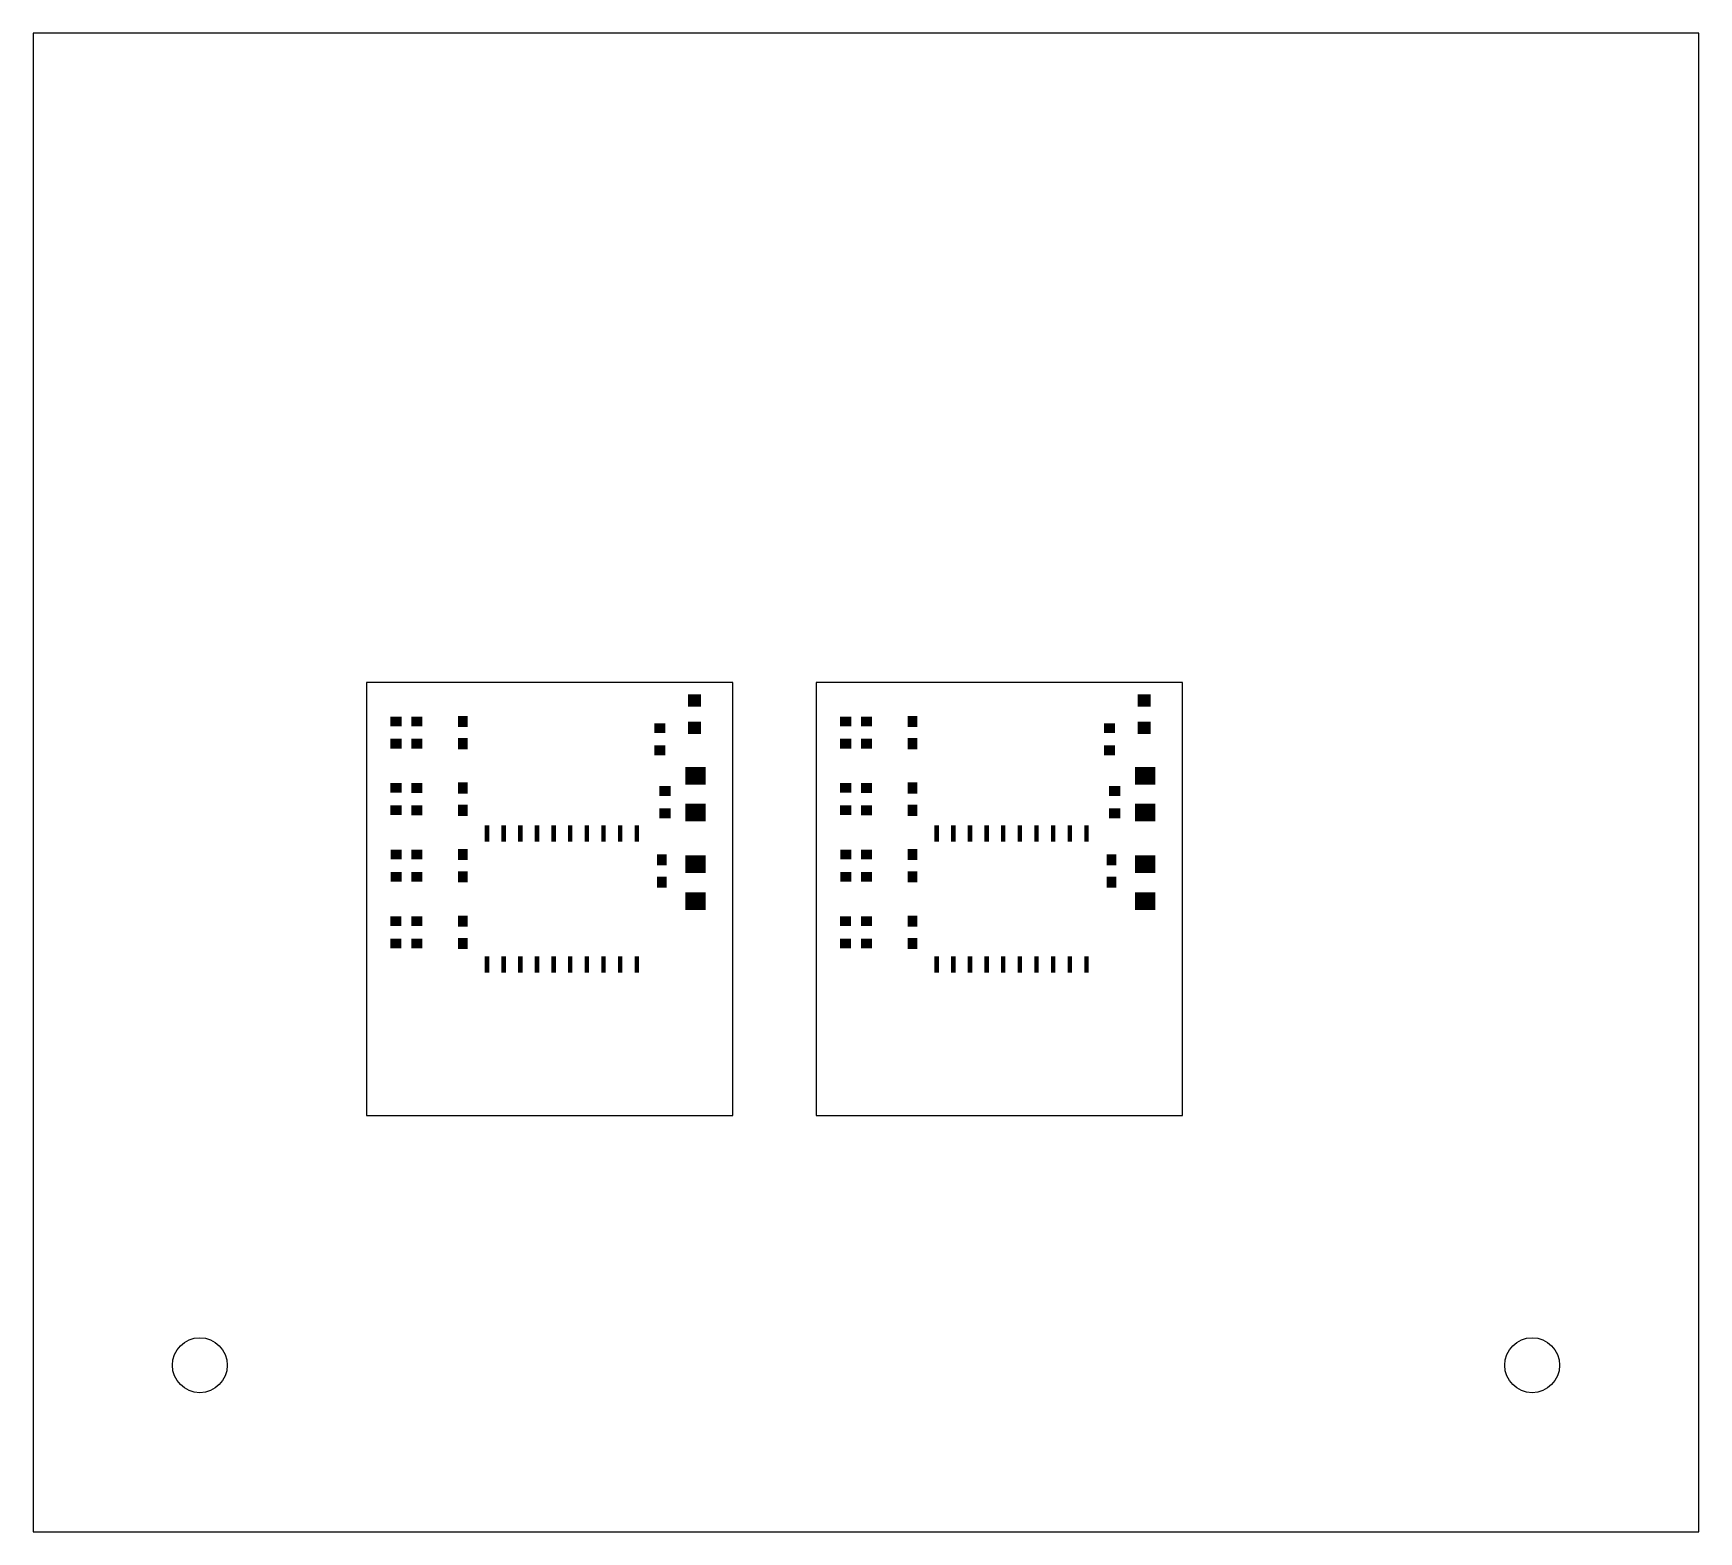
# Model space of a CAD drawing. Extents: x 0 to 5, y 0 to 4.5.
import ezdxf

# ---------------------------------------------------------------- set-up
doc = ezdxf.new("R2010")
doc.units = 0
doc.header["$MEASUREMENT"] = 0
doc.layers.get('0').update_dxf_attribs({"linetype": 'CONTINUOUS'})
for name, color, linetype in [('20', 7, 'CONTINUOUS'), ('31', 253, 'CONTINUOUS'), ('Edge', 1, 'CONTINUOUS')]:
    doc.layers.add(name, color=color, linetype=linetype)

# ---------------------------------------------------------------- blocks, each defined once
blk = doc.blocks.new('RECT')
blk.add_solid([(-0.5, -0.5), (0.5, -0.5), (-0.5, 0.5), (0.5, 0.5)])

msp = doc.modelspace()

# ---------------------------------------------------------------- linework, layer by layer
at = {"layer": '20'}
for p, q in [((1, 2.55), (1, 1.25)), ((2.1, 2.55), (1, 2.55)), ((2.1, 1.25), (2.1, 2.55)), ((2.35, 2.55), (2.35, 1.25)), ((3.45, 2.55), (2.35, 2.55)), ((3.45, 1.25), (3.45, 2.55)), ((1, 1.25), (2.1, 1.25)), ((2.35, 1.25), (3.45, 1.25))]:
    msp.add_line(p, q, dxfattribs=at)
at = {"layer": 'Edge', "linetype": 'Continuous'}
msp.add_lwpolyline([(0, 0), (5, 0), (5, 4.5), (0, 4.5)], close=True, dxfattribs=at)
for centre in [(0.5, 0.5), (4.5, 0.5)]:
    msp.add_circle(centre, 0.0825, dxfattribs=at)

# ---------------------------------------------------------------- block references
at = {"layer": '31'}
for p, xscale, yscale, rotation in [((1.9852, 2.4958), 0.03700000000000001, 0.039, 89.99999999999999), ((3.3352, 2.4958), 0.03700000000000001, 0.039, 89.99999999999999), ((1.2895, 2.433465), 0.033307, 0.02937, 270), ((2.6395, 2.433465), 0.033307, 0.02937, 270), ((1.089, 2.433465), 0.02937, 0.033307, 270), ((1.1515, 2.433465), 0.02937, 0.033307, 89.99999999999999), ((1.8812, 2.413465), 0.02937, 0.033307, 270), ((1.9852, 2.4138), 0.03700000000000001, 0.039, 89.99999999999999), ((2.439, 2.433465), 0.02937, 0.033307, 270), ((2.5015, 2.433465), 0.02937, 0.033307, 89.99999999999999), ((3.2312, 2.413465), 0.02937, 0.033307, 270), ((3.3352, 2.4138), 0.03700000000000001, 0.039, 89.99999999999999), ((1.089, 2.366535), 0.02937, 0.033307, 270), ((1.1515, 2.366535), 0.02937, 0.033307, 89.99999999999999), ((1.2895, 2.366535), 0.033307, 0.02937, 270), ((1.8812, 2.346535), 0.02937, 0.033307, 270), ((2.439, 2.366535), 0.02937, 0.033307, 270), ((2.5015, 2.366535), 0.02937, 0.033307, 89.99999999999999), ((2.6395, 2.366535), 0.033307, 0.02937, 270), ((3.2312, 2.346535), 0.02937, 0.033307, 270), ((1.2895, 2.233465), 0.033307, 0.02937, 270), ((1.9878, 2.269718), 0.052992, 0.060866, 89.99999999999999), ((2.6395, 2.233465), 0.033307, 0.02937, 270), ((3.3378, 2.269718), 0.052992, 0.060866, 89.99999999999999), ((1.089, 2.233865), 0.02937, 0.033307, 270), ((1.1515, 2.233465), 0.02937, 0.033307, 89.99999999999999), ((1.8966, 2.224465), 0.02937, 0.033307, 270), ((2.439, 2.233865), 0.02937, 0.033307, 270), ((2.5015, 2.233465), 0.02937, 0.033307, 89.99999999999999), ((3.2466, 2.224465), 0.02937, 0.033307, 270), ((1.089, 2.166935), 0.02937, 0.033307, 270), ((1.1515, 2.166535), 0.02937, 0.033307, 89.99999999999999), ((1.2895, 2.166535), 0.033307, 0.02937, 270), ((1.8966, 2.157535), 0.02937, 0.033307, 270), ((1.9878, 2.159482), 0.052992, 0.060866, 89.99999999999999), ((2.439, 2.166935), 0.02937, 0.033307, 270), ((2.5015, 2.166535), 0.02937, 0.033307, 89.99999999999999), ((2.6395, 2.166535), 0.033307, 0.02937, 270), ((3.2466, 2.157535), 0.02937, 0.033307, 270), ((3.3378, 2.159482), 0.052992, 0.060866, 89.99999999999999), ((1.2895, 2.033465), 0.033307, 0.02937, 89.99999999999999), ((2.6395, 2.033465), 0.033307, 0.02937, 89.99999999999999), ((1.0892, 2.033465), 0.02937, 0.033307, 270), ((1.1515, 2.033465), 0.02937, 0.033307, 89.99999999999999), ((1.887, 2.017465), 0.033307, 0.02937, 270), ((1.9878, 2.004318), 0.052992, 0.060866, 89.99999999999999), ((2.4392, 2.033465), 0.02937, 0.033307, 270), ((2.5015, 2.033465), 0.02937, 0.033307, 89.99999999999999), ((3.237, 2.017465), 0.033307, 0.02937, 270), ((3.3378, 2.004318), 0.052992, 0.060866, 89.99999999999999), ((1.0892, 1.966535), 0.02937, 0.033307, 270), ((1.1515, 1.966535), 0.02937, 0.033307, 89.99999999999999), ((1.2895, 1.966535), 0.033307, 0.02937, 89.99999999999999), ((1.887, 1.950535), 0.033307, 0.02937, 270), ((2.4392, 1.966535), 0.02937, 0.033307, 270), ((2.5015, 1.966535), 0.02937, 0.033307, 89.99999999999999), ((2.6395, 1.966535), 0.033307, 0.02937, 89.99999999999999), ((3.237, 1.950535), 0.033307, 0.02937, 270), ((1.9878, 1.894082), 0.052992, 0.060866, 89.99999999999999), ((3.3378, 1.894082), 0.052992, 0.060866, 89.99999999999999), ((1.2895, 1.833465), 0.033307, 0.02937, 270), ((2.6395, 1.833465), 0.033307, 0.02937, 270), ((1.0886, 1.833665), 0.02937, 0.033307, 270), ((1.1515, 1.833465), 0.02937, 0.033307, 89.99999999999999), ((2.4386, 1.833665), 0.02937, 0.033307, 270), ((2.5015, 1.833465), 0.02937, 0.033307, 89.99999999999999), ((1.0886, 1.766735), 0.02937, 0.033307, 270), ((1.1515, 1.766535), 0.02937, 0.033307, 89.99999999999999), ((1.2895, 1.766535), 0.033307, 0.02937, 270), ((2.4386, 1.766735), 0.02937, 0.033307, 270), ((2.5015, 1.766535), 0.02937, 0.033307, 89.99999999999999), ((2.6395, 1.766535), 0.033307, 0.02937, 270)]:
    msp.add_blockref('RECT', p, dxfattribs=dict(at, xscale=xscale, yscale=yscale, rotation=rotation))
at = {"layer": '31', "xscale": 0.013622, "yscale": 0.049055}
for p in [(1.362, 2.09685), (1.412, 2.09685), (1.462, 2.09685), (1.512, 2.09685), (1.562, 2.09685), (1.612, 2.09685), (1.662, 2.09685), (1.712, 2.09685), (1.762, 2.09685), (1.812, 2.09685), (2.712, 2.09685), (2.762, 2.09685), (2.812, 2.09685), (2.862, 2.09685), (2.912, 2.09685), (2.962, 2.09685), (3.012, 2.09685), (3.062, 2.09685), (3.112, 2.09685), (3.162, 2.09685), (1.362, 1.70315), (1.412, 1.70315), (1.462, 1.70315), (1.512, 1.70315), (1.562, 1.70315), (1.612, 1.70315), (1.662, 1.70315), (1.712, 1.70315), (1.762, 1.70315), (1.812, 1.70315), (2.712, 1.70315), (2.762, 1.70315), (2.812, 1.70315), (2.862, 1.70315), (2.912, 1.70315), (2.962, 1.70315), (3.012, 1.70315), (3.062, 1.70315), (3.112, 1.70315), (3.162, 1.70315)]:
    msp.add_blockref('RECT', p, dxfattribs=at)

doc.saveas('drawing.dxf')
